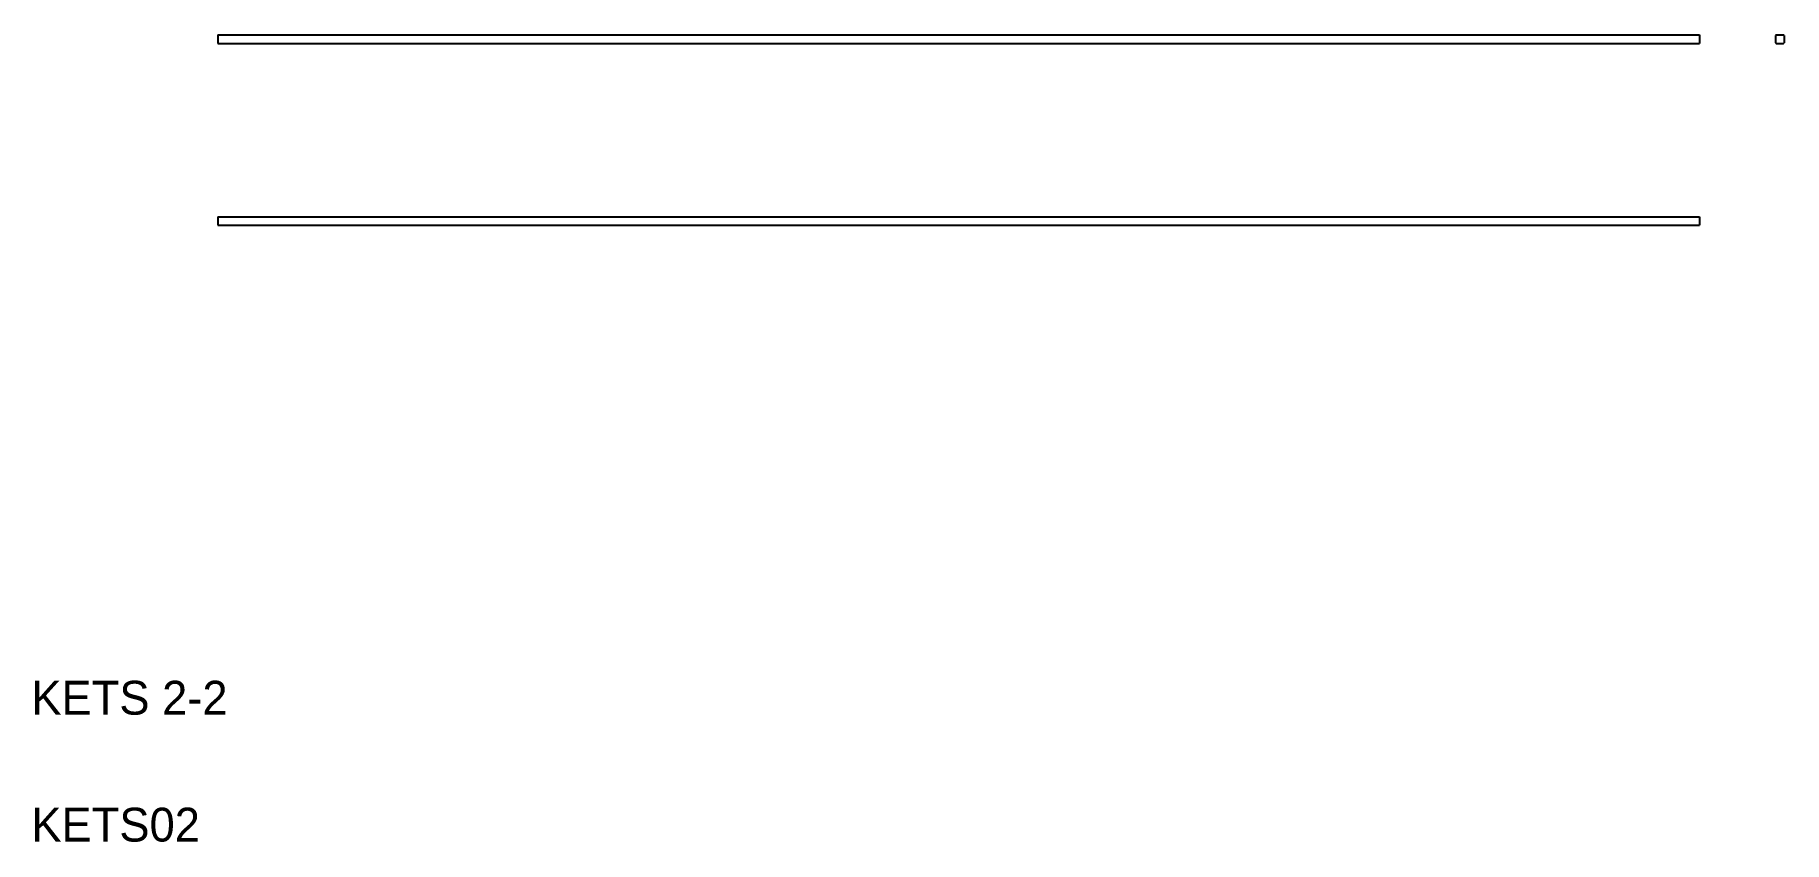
# Model space of a CAD drawing. Extents: x 21 to 434, y 20 to 211.
import ezdxf

# ---------------------------------------------------------------- set-up
doc = ezdxf.new("R2010")
doc.units = 0
doc.layers.get('0').update_dxf_attribs({"linetype": 'CONTINUOUS'})

msp = doc.modelspace()

# ---------------------------------------------------------------- linework, layer by layer
at = {"color": 7, "linetype": 'CONTINUOUS'}
for p, q in [((64.04, 210.67), (414.04, 210.67)), ((64.04, 210.67), (64.04, 208.67)), ((64.04, 208.67), (414.04, 208.67)), ((189.04, 210.67), (189.04, 210.67)), ((264.04, 210.67), (264.04, 210.67)), ((414.04, 210.67), (414.04, 208.67)), ((432.2, 210.67), (432.04, 210.51)), ((432.04, 210.51), (432.04, 208.83)), ((432.04, 208.83), (432.2, 208.67)), ((432.2, 210.67), (433.88, 210.67)), ((432.2, 208.67), (433.88, 208.67)), ((434.04, 210.51), (433.88, 210.67)), ((433.88, 208.67), (434.04, 208.83)), ((434.04, 210.51), (434.04, 208.83)), ((64.04, 167.67), (414.04, 167.67)), ((64.04, 167.67), (64.04, 165.67)), ((64.04, 165.67), (414.04, 165.67)), ((414.04, 167.67), (414.04, 165.67))]:
    msp.add_line(p, q, dxfattribs=at)

# ---------------------------------------------------------------- texts
for s, p in [('KETS 2-2', (20, 50)), ('KETS02', (20, 20))]:
    msp.add_text(s, height=8, dxfattribs=at).set_placement(p)

doc.saveas('drawing.dxf')
